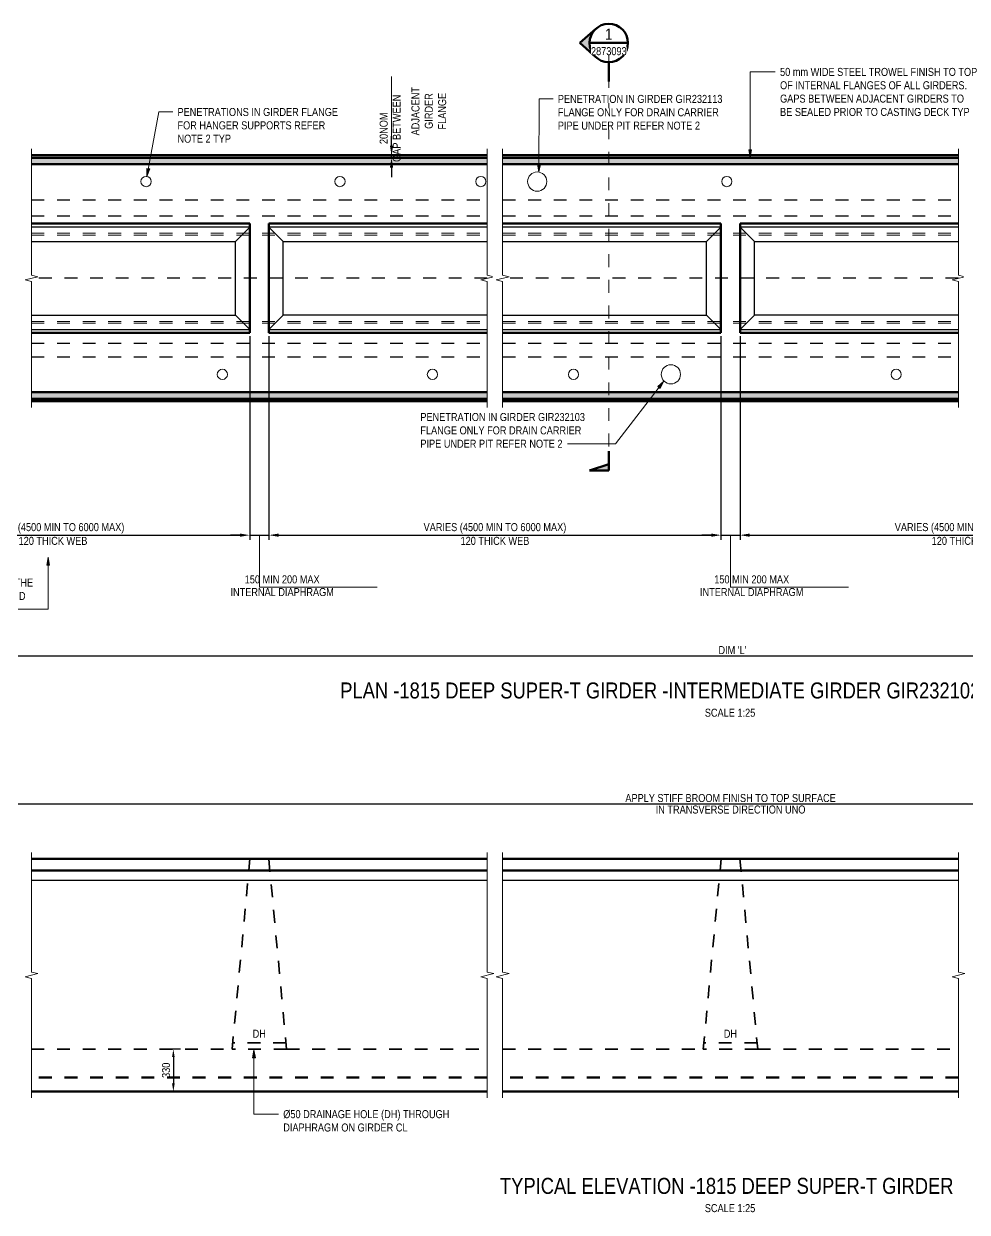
# Model space of a CAD drawing. Header units: metres. Extents: x 17.9 to 37.3, y 3.4 to 45.5.
# Drawn here: x 22.04 to 29.4, y 36.26 to 45.54 of the extents above; entities that cross this region are included whole.
import ezdxf

# ---------------------------------------------------------------- set-up
doc = ezdxf.new("R2010")
doc.units = ezdxf.units.M
for name, pattern in [('Dot_Section Line', [0.02, 0, -0.02]), ('JacobsCenter', [0.015, 0.009, -0.0015, 0.003, -0.0015]), ('JacobsDash', [0.0045, 0.003, -0.0015])]:
    doc.linetypes.add(name, pattern=pattern)
doc.layers.get('Defpoints').update_dxf_attribs({"color": 41})
for name, color, linetype, lineweight in [('A-ANNO-DIMS', 7, 'Continuous', 9), ('A-DETL', 7, 'Continuous', 13), ('A-DETL-GENF', 7, 'Continuous', 9), ('G-ANNO-SYMB', 7, 'Continuous', 9), ('G-ANNO-TEXT', 7, 'Continuous', 9)]:
    doc.layers.add(name, color=color, linetype=linetype, lineweight=lineweight)
doc.styles.add('Arial Narrow', font='ARIALN.TTF', dxfattribs={"height": 0.0625})
doc.styles.add('Arial Narrow_1', font='ARIALN.TTF', dxfattribs={"height": 0.125})
doc.styles.add('Arial Narrow_3', font='ARIALN.TTF', dxfattribs={"height": 0.0875})
doc.dimstyles.new('____ddd____', dxfattribs={"dimscale": 0.3048, "dimtxt": 0.063964, "dimasz": 0.246063, "dimexe": 0.123031, "dimexo": 0.082021, "dimgap": 0.04101, "dimtad": 1, "dimdec": 0, "dimlfac": 1000, "dimzin": 0, "dimdsep": 46, "dimtxsty": 'Arial Narrow', "dimsah": 1, "dimcen": 0.09, "dimaunit": 1, "dimadec": 4, "dimazin": 0, "dimtfac": 1, "dimtdec": 4, "dimtix": 1, "dimtmove": 0, "dimatfit": 3, "dimfxl": 1, "dimtvp": 1, "dimtolj": 1, "dimtzin": 0, "dimarcsym": 2})
doc.dimstyles.new('____ddd_____1', dxfattribs={"dimscale": 0.3048, "dimtxt": 0.063964, "dimasz": 0.246063, "dimexe": 0.123031, "dimexo": 0.082021, "dimgap": 0.04101, "dimtad": 1, "dimdec": 0, "dimlfac": 1000, "dimzin": 0, "dimdsep": 46, "dimtxsty": 'Arial Narrow', "dimsah": 1, "dimcen": 0.09, "dimaunit": 1, "dimadec": 4, "dimazin": 0, "dimtfac": 1, "dimtdec": 4, "dimtix": 1, "dimtmove": 2, "dimatfit": 3, "dimfxl": 1, "dimtvp": 1, "dimtolj": 1, "dimtzin": 0, "dimarcsym": 2})
doc.dimstyles.new('Dimension_Standard_T_REO', dxfattribs={"dimscale": 0.3048, "dimtxt": 0.063964, "dimasz": 0.205052, "dimexe": 0.246063, "dimexo": 0.0625, "dimgap": 0.082021, "dimtad": 1, "dimdec": 0, "dimlfac": 1000, "dimzin": 0, "dimdsep": 46, "dimtxsty": 'Arial Narrow', "dimsah": 1, "dimcen": 0.09, "dimaunit": 1, "dimadec": 4, "dimazin": 0, "dimtfac": 1, "dimtdec": 4, "dimtix": 1, "dimtmove": 0, "dimatfit": 3, "dimfxl": 0.246063, "dimfxlon": 1, "dimtvp": 1, "dimtolj": 1, "dimtzin": 0, "dimlwd": 25, "dimlwe": 25, "dimarcsym": 2})

# ---------------------------------------------------------------- blocks, each defined once
blk = doc.blocks.new('CS_DET_BreakLine_ViewScale - Std Break-V1-DRG-2873091 - 1815 SUPER-T GIRDER_CONCRETE_PLAN AND ELEVATION')
at = {"layer": 'A-DETL-GENF'}
for p, q in [((0.8825, 0), (-0.05, 0)), ((0.895, 0.05), (0.8825, 0)), ((0.92, -0.05), (0.895, 0.05)), ((0.9325, 0), (0.92, -0.05)), ((1.865, 0), (0.9325, 0))]:
    blk.add_line(p, q, dxfattribs=at)
blk = doc.blocks.new('CS_DET_BreakLine_ViewScale - Std Break-V2-DRG-2873091 - 1815 SUPER-T GIRDER_CONCRETE_PLAN AND ELEVATION')
at = {"layer": 'A-DETL-GENF'}
for p, q in [((0.8825, 0), (-0.05, 0)), ((0.895, 0.05), (0.8825, 0)), ((0.92, -0.05), (0.895, 0.05)), ((0.9325, 0), (0.92, -0.05)), ((1.865, 0), (0.9325, 0))]:
    blk.add_line(p, q, dxfattribs=at)
blk = doc.blocks.new('CS_DET_BreakLine_ViewScale - Std Break-V3-DRG-2873091 - 1815 SUPER-T GIRDER_CONCRETE_PLAN AND ELEVATION')
at = {"layer": 'A-DETL-GENF'}
for p, q in [((0.8825, 0), (-0.05, 0)), ((0.895, 0.05), (0.8825, 0)), ((0.92, -0.05), (0.895, 0.05)), ((0.9325, 0), (0.92, -0.05)), ((1.865, 0), (0.9325, 0))]:
    blk.add_line(p, q, dxfattribs=at)
blk = doc.blocks.new('CS_DET_BreakLine_ViewScale - Std Break-5073520-DRG-2873091 - 1815 SUPER-T GIRDER_CONCRETE_PLAN AND ELEVATION')
at = {"layer": 'A-DETL-GENF'}
for p, q in [((0.935, 0), (-0.05, 0)), ((0.9475, 0.05), (0.935, 0)), ((0.97, -0.0398), (0.9475, 0.05)), ((0.985, 0), (0.975, -0.0398)), ((1.97, 0), (0.985, 0))]:
    blk.add_line(p, q, dxfattribs=at)
blk = doc.blocks.new('CS_DET_BreakLine_ViewScale - Std Break-5073521-DRG-2873091 - 1815 SUPER-T GIRDER_CONCRETE_PLAN AND ELEVATION')
at = {"layer": 'A-DETL-GENF'}
for p, q in [((0.935, 0), (-0.05, 0)), ((0.9475, 0.05), (0.935, 0)), ((0.9725, -0.05), (0.9475, 0.05)), ((0.985, 0), (0.9725, -0.05)), ((1.97, 0), (0.985, 0))]:
    blk.add_line(p, q, dxfattribs=at)
blk = doc.blocks.new('CS_DET_BreakLine_ViewScale - Std Break-V4-DRG-2873091 - 1815 SUPER-T GIRDER_CONCRETE_PLAN AND ELEVATION')
at = {"layer": 'A-DETL-GENF'}
for p, q in [((0.935, 0), (-0.05, 0)), ((0.9475, 0.05), (0.935, 0)), ((0.97, -0.0398), (0.9475, 0.05)), ((0.985, 0), (0.975, -0.0398)), ((1.97, 0), (0.985, 0))]:
    blk.add_line(p, q, dxfattribs=at)
blk = doc.blocks.new('CS_DET_BreakLine_ViewScale - Std Break-V5-DRG-2873091 - 1815 SUPER-T GIRDER_CONCRETE_PLAN AND ELEVATION')
at = {"layer": 'A-DETL-GENF'}
for p, q in [((0.935, 0), (-0.05, 0)), ((0.9475, 0.05), (0.935, 0)), ((0.9725, -0.05), (0.9475, 0.05)), ((0.985, 0), (0.9725, -0.05)), ((1.97, 0), (0.985, 0))]:
    blk.add_line(p, q, dxfattribs=at)
blk = doc.blocks.new('DIMBLOCK1-DRG-2873091 - 1815 SUPER-T GIRDER_CONCRETE_PLAN AND ELEVATION')
at = {"layer": 'A-ANNO-DIMS', "color": 0, "lineweight": -2, "transparency": 16777216}
for p, q in [((18.6571, 39.0423), (18.6571, 39.4854)), ((18.7321, 39.4479), (36.3805, 39.4479)), ((36.4555, 39.0423), (36.4555, 39.4854))]:
    blk.add_line(p, q, dxfattribs=at)
at = {"layer": 'A-ANNO-DIMS', "color": 0, "transparency": 16777216}
for points in [[(18.7321, 39.4604), (18.7321, 39.4354), (18.6571, 39.4479)], [(36.3805, 39.4604), (36.3805, 39.4354), (36.4555, 39.4479)]]:
    blk.add_solid(points, dxfattribs=at)
at = {"layer": 'Defpoints', "color": 0, "transparency": 16777216}
for p in [(36.4555, 39.4479), (18.6571, 39.0173), (36.4555, 39.0173)]:
    blk.add_point(p, dxfattribs=at)
at = {"layer": 'A-ANNO-DIMS', "color": 0, "transparency": 16777216, "char_height": 0.0625, "width": 1.976196, "attachment_point": 5, "style": 'Arial Narrow'}
for s, insert in [('\\A1;APPLY STIFF BROOM FINISH TO TOP SURFACE', (27.5563, 39.4928)), ('\\A1;IN TRANSVERSE DIRECTION UNO', (27.5563, 39.4031))]:
    blk.add_mtext(s, dxfattribs=dict(at, insert=insert))
blk = doc.blocks.new('DIMBLOCK10-DRG-2873091 - 1815 SUPER-T GIRDER_CONCRETE_PLAN AND ELEVATION')
at = {"layer": 'A-ANNO-DIMS', "color": 0, "lineweight": -2, "transparency": 16777216}
for p, q in [((20.7307, 43.0993), (20.7307, 41.508)), ((23.8026, 43.0993), (23.8026, 41.508)), ((20.8057, 41.5455), (23.7276, 41.5455))]:
    blk.add_line(p, q, dxfattribs=at)
at = {"layer": 'A-ANNO-DIMS', "color": 0, "transparency": 16777216}
for points in [[(20.8057, 41.558), (20.8057, 41.533), (20.7307, 41.5455)], [(23.7276, 41.558), (23.7276, 41.533), (23.8026, 41.5455)]]:
    blk.add_solid(points, dxfattribs=at)
at = {"layer": 'Defpoints', "color": 0, "transparency": 16777216}
for p in [(20.7307, 43.1243), (23.8026, 43.1243), (23.8026, 41.5455)]:
    blk.add_point(p, dxfattribs=at)
at = {"layer": 'A-ANNO-DIMS', "color": 0, "transparency": 16777216, "char_height": 0.0625, "width": 1.33777, "attachment_point": 5, "style": 'Arial Narrow'}
for s, insert in [('\\A1;VARIES (4500 MIN TO 6000 MAX)', (22.2666, 41.599)), ('\\A1;120 THICK WEB', (22.2666, 41.5006))]:
    blk.add_mtext(s, dxfattribs=dict(at, insert=insert))
blk = doc.blocks.new('DIMBLOCK11-DRG-2873091 - 1815 SUPER-T GIRDER_CONCRETE_PLAN AND ELEVATION')
at = {"layer": 'A-ANNO-DIMS', "color": 0, "lineweight": -2, "transparency": 16777216}
for p, q in [((23.8026, 43.0993), (23.8026, 41.508)), ((23.9526, 43.0993), (23.9526, 41.508)), ((23.7276, 41.5455), (23.6526, 41.5455)), ((23.8026, 41.5455), (23.9526, 41.5455)), ((24.0276, 41.5455), (24.1026, 41.5455))]:
    blk.add_line(p, q, dxfattribs=at)
at = {"layer": 'A-ANNO-DIMS', "color": 0, "transparency": 16777216}
for points in [[(23.7276, 41.558), (23.7276, 41.533), (23.8026, 41.5455)], [(24.0276, 41.558), (24.0276, 41.533), (23.9526, 41.5455)]]:
    blk.add_solid(points, dxfattribs=at)
at = {"layer": 'Defpoints', "color": 0, "transparency": 16777216}
for p in [(23.8026, 43.1243), (23.9526, 43.1243), (23.9526, 41.5455)]:
    blk.add_point(p, dxfattribs=at)
at = {"layer": 'A-ANNO-DIMS', "color": 0, "transparency": 16777216, "insert": (24.0557, 41.1999), "char_height": 0.0625, "width": 0.971041, "attachment_point": 5, "line_spacing_factor": 0.974696, "style": 'Arial Narrow'}
blk.add_mtext('\\A1;150 MIN 200 MAX', dxfattribs=at)
at = {"layer": 'A-ANNO-DIMS', "color": 0, "transparency": 16777216, "insert": (24.0557, 41.1009), "char_height": 0.0625, "width": 0.971041, "attachment_point": 5, "style": 'Arial Narrow'}
blk.add_mtext('\\A1;INTERNAL DIAPHRAGM', dxfattribs=at)
blk = doc.blocks.new('DIMBLOCK19-DRG-2873091 - 1815 SUPER-T GIRDER_CONCRETE_PLAN AND ELEVATION')
at = {"layer": 'A-ANNO-DIMS', "color": 0, "lineweight": -2, "transparency": 16777216}
for p, q in [((19.2307, 43.526), (19.2307, 40.567)), ((35.9115, 43.526), (35.9115, 40.567)), ((19.3057, 40.6045), (35.8365, 40.6045))]:
    blk.add_line(p, q, dxfattribs=at)
at = {"layer": 'A-ANNO-DIMS', "color": 0, "transparency": 16777216}
for points in [[(19.3057, 40.617), (19.3057, 40.592), (19.2307, 40.6045)], [(35.8365, 40.617), (35.8365, 40.592), (35.9115, 40.6045)]]:
    blk.add_solid(points, dxfattribs=at)
at = {"layer": 'Defpoints', "color": 0, "transparency": 16777216}
for p in [(19.2307, 43.551), (35.9115, 43.551), (35.9115, 40.6045)]:
    blk.add_point(p, dxfattribs=at)
at = {"layer": 'A-ANNO-DIMS', "color": 0, "transparency": 16777216, "insert": (27.5711, 40.6482), "char_height": 0.0625, "width": 0.264386, "attachment_point": 5, "style": 'Arial Narrow'}
blk.add_mtext("\\A1;DIM 'L'", dxfattribs=at)
blk = doc.blocks.new('DIMBLOCK26-DRG-2873091 - 1815 SUPER-T GIRDER_CONCRETE_PLAN AND ELEVATION')
at = {"layer": 'A-ANNO-DIMS', "color": 0, "lineweight": -2, "transparency": 16777216}
for p, q in [((24.9095, 44.586), (24.9095, 44.661)), ((24.8814, 44.511), (24.947, 44.511)), ((24.8814, 44.491), (24.947, 44.491)), ((24.9095, 44.491), (24.9095, 44.511)), ((24.9095, 44.416), (24.9095, 44.341))]:
    blk.add_line(p, q, dxfattribs=at)
at = {"layer": 'A-ANNO-DIMS', "color": 0, "transparency": 16777216}
for points in [[(24.897, 44.586), (24.922, 44.586), (24.9095, 44.511)], [(24.897, 44.416), (24.922, 44.416), (24.9095, 44.491)]]:
    blk.add_solid(points, dxfattribs=at)
at = {"layer": 'Defpoints', "color": 0, "transparency": 16777216}
for p in [(24.8564, 44.511), (24.8564, 44.491), (24.9095, 44.511)]:
    blk.add_point(p, dxfattribs=at)
at = {"layer": 'A-ANNO-DIMS', "color": 0, "transparency": 16777216, "insert": (24.8992, 44.7222), "char_height": 0.0625, "width": 0.631116, "attachment_point": 5, "rotation": 90, "line_spacing_factor": 0.974696, "style": 'Arial Narrow'}
blk.add_mtext('\\A1;20NOM\\PGAP BETWEEN', dxfattribs=at)
blk = doc.blocks.new('DIMBLOCK27-DRG-2873091 - 1815 SUPER-T GIRDER_CONCRETE_PLAN AND ELEVATION')
at = {"layer": 'A-ANNO-DIMS', "color": 0, "lineweight": -2, "transparency": 16777216}
for p, q in [((23.9526, 43.0993), (23.9526, 41.508)), ((27.4809, 43.0993), (27.4809, 41.508)), ((24.0276, 41.5455), (27.4059, 41.5455))]:
    blk.add_line(p, q, dxfattribs=at)
at = {"layer": 'A-ANNO-DIMS', "color": 0, "transparency": 16777216}
for points in [[(24.0276, 41.558), (24.0276, 41.533), (23.9526, 41.5455)], [(27.4059, 41.558), (27.4059, 41.533), (27.4809, 41.5455)]]:
    blk.add_solid(points, dxfattribs=at)
at = {"layer": 'Defpoints', "color": 0, "transparency": 16777216}
for p in [(23.9526, 43.1243), (27.4809, 43.1243), (27.4809, 41.5455)]:
    blk.add_point(p, dxfattribs=at)
at = {"layer": 'A-ANNO-DIMS', "color": 0, "transparency": 16777216, "char_height": 0.0625, "width": 1.33777, "attachment_point": 5, "style": 'Arial Narrow'}
for s, insert in [('\\A1;VARIES (4500 MIN TO 6000 MAX)', (25.7168, 41.599)), ('\\A1;120 THICK WEB', (25.7168, 41.5006))]:
    blk.add_mtext(s, dxfattribs=dict(at, insert=insert))
blk = doc.blocks.new('DIMBLOCK28-DRG-2873091 - 1815 SUPER-T GIRDER_CONCRETE_PLAN AND ELEVATION')
at = {"layer": 'A-ANNO-DIMS', "color": 0, "lineweight": -2, "transparency": 16777216}
for p, q in [((27.4809, 43.0993), (27.4809, 41.508)), ((27.6309, 43.0993), (27.6309, 41.508)), ((27.4059, 41.5455), (27.3309, 41.5455)), ((27.4809, 41.5455), (27.6309, 41.5455)), ((27.7059, 41.5455), (27.7809, 41.5455))]:
    blk.add_line(p, q, dxfattribs=at)
at = {"layer": 'A-ANNO-DIMS', "color": 0, "transparency": 16777216}
for points in [[(27.4059, 41.558), (27.4059, 41.533), (27.4809, 41.5455)], [(27.7059, 41.558), (27.7059, 41.533), (27.6309, 41.5455)]]:
    blk.add_solid(points, dxfattribs=at)
at = {"layer": 'Defpoints', "color": 0, "transparency": 16777216}
for p in [(27.4809, 43.1243), (27.6309, 43.1243), (27.6309, 41.5455)]:
    blk.add_point(p, dxfattribs=at)
at = {"layer": 'A-ANNO-DIMS', "color": 0, "transparency": 16777216, "insert": (27.7212, 41.1999), "char_height": 0.0625, "width": 0.971041, "attachment_point": 5, "line_spacing_factor": 0.974696, "style": 'Arial Narrow'}
blk.add_mtext('\\A1;150 MIN 200 MAX', dxfattribs=at)
at = {"layer": 'A-ANNO-DIMS', "color": 0, "transparency": 16777216, "insert": (27.7212, 41.1009), "char_height": 0.0625, "width": 0.971041, "attachment_point": 5, "style": 'Arial Narrow'}
blk.add_mtext('\\A1;INTERNAL DIAPHRAGM', dxfattribs=at)
blk = doc.blocks.new('DIMBLOCK29-DRG-2873091 - 1815 SUPER-T GIRDER_CONCRETE_PLAN AND ELEVATION')
at = {"layer": 'A-ANNO-DIMS', "color": 0, "lineweight": -2, "transparency": 16777216}
for p, q in [((27.6309, 43.0993), (27.6309, 41.508)), ((31.1593, 43.0993), (31.1593, 41.508)), ((27.7059, 41.5455), (31.0843, 41.5455))]:
    blk.add_line(p, q, dxfattribs=at)
at = {"layer": 'A-ANNO-DIMS', "color": 0, "transparency": 16777216}
for points in [[(27.7059, 41.558), (27.7059, 41.533), (27.6309, 41.5455)], [(31.0843, 41.558), (31.0843, 41.533), (31.1593, 41.5455)]]:
    blk.add_solid(points, dxfattribs=at)
at = {"layer": 'Defpoints', "color": 0, "transparency": 16777216}
for p in [(27.6309, 43.1243), (31.1593, 43.1243), (31.1593, 41.5455)]:
    blk.add_point(p, dxfattribs=at)
at = {"layer": 'A-ANNO-DIMS', "color": 0, "transparency": 16777216, "char_height": 0.0625, "width": 1.33777, "attachment_point": 5, "style": 'Arial Narrow'}
for s, insert in [('\\A1;VARIES (4500 MIN TO 6000 MAX)', (29.3951, 41.599)), ('\\A1;120 THICK WEB', (29.3951, 41.5006))]:
    blk.add_mtext(s, dxfattribs=dict(at, insert=insert))
blk = doc.blocks.new('Drafting View - sectionTail-4870194-DRG-2873091 - 1815 SUPER-T GIRDER_CONCRETE_PLAN AND ELEVATION')
at = {"layer": 'G-ANNO-SYMB'}
blk.add_hatch(color=256, dxfattribs=at).paths.add_polyline_path([(-0.006, 0.006), (-0.004, 0), (-0.006, 0)])
at = {"layer": 'G-ANNO-SYMB', "lineweight": 50}
for p, q in [((-0.006, 0.006), (-0.006, 0)), ((-0.004, 0), (-0.006, 0.006)), ((-0.006, 0), (-0.004, 0)), ((-0.006, 0), (0, 0))]:
    blk.add_line(p, q, dxfattribs=at)
blk = doc.blocks.new('Drafting View - SectionHead-4898858-DRG-2873091 - 1815 SUPER-T GIRDER_CONCRETE_PLAN AND ELEVATION')
at = {"layer": 'G-ANNO-SYMB'}
h = blk.add_hatch(color=256, dxfattribs=at)
edge = h.paths.add_edge_path()
edge.add_line((-0.002, 0.009), (0.00247, 0.004))
edge.add_arc((-0.002, 0), 0.006, 41.8277, 138.1723)
edge.add_line((-0.00647, 0.004), (-0.002, 0.009))
at = {"layer": 'G-ANNO-SYMB', "lineweight": 50}
for p, q in [((-0.002, 0.009), (-0.00647, 0.004)), ((0.00247, 0.004), (-0.002, 0.009)), ((0.004, 0), (0.01, 0))]:
    blk.add_line(p, q, dxfattribs=at)
for start, end in [(360, 180), (180, 360)]:
    blk.add_arc((-0.002, 0), 0.006, start, end, dxfattribs=at)
blk = doc.blocks.new('DIMBLOCK32-DRG-2873091 - 1815 SUPER-T GIRDER_CONCRETE_PLAN AND ELEVATION')
at = {"layer": 'A-ANNO-DIMS', "color": 0, "lineweight": 25, "transparency": 16777216}
for p, q in [((23.2623, 37.5325), (23.1313, 37.5325)), ((23.2063, 37.47), (23.2063, 37.2648)), ((23.2623, 37.2023), (23.1313, 37.2023))]:
    blk.add_line(p, q, dxfattribs=at)
at = {"layer": 'A-ANNO-DIMS', "color": 0, "transparency": 16777216}
for points in [[(23.1959, 37.47), (23.2168, 37.47), (23.2063, 37.5325)], [(23.1959, 37.2648), (23.2168, 37.2648), (23.2063, 37.2023)]]:
    blk.add_solid(points, dxfattribs=at)
at = {"layer": 'Defpoints', "color": 0, "transparency": 16777216}
for p in [(23.2813, 37.5325), (23.2063, 37.2023), (23.2813, 37.2023)]:
    blk.add_point(p, dxfattribs=at)
at = {"layer": 'A-ANNO-DIMS', "color": 0, "lineweight": 25, "transparency": 16777216, "insert": (23.1494, 37.3674), "char_height": 0.0625, "width": 0.142549, "attachment_point": 5, "rotation": 90, "style": 'Arial Narrow'}
blk.add_mtext('\\A1;330', dxfattribs=at)

msp = doc.modelspace()

# ---------------------------------------------------------------- hatches: boundary and pattern name
at = {"layer": 'A-DETL-GENF', "true_color": 0xd8d8d8}
for points in [[(25.6568474, 44.4410095), (25.6568474, 44.4910095), (22.0983621, 44.4910095), (22.0983621, 44.4410095)], [(29.3351804, 44.4410095), (29.3351804, 44.4910095), (25.7766951, 44.4910095), (25.7766951, 44.4410095), (29.2851804, 44.4410095)], [(22.1483621, 42.6110095), (25.6568474, 42.6110095), (25.6568474, 42.6610095), (22.0983621, 42.6610095), (22.0983621, 42.6110095)], [(28.589782, 42.6110095), (29.3351804, 42.6110095), (29.3351804, 42.6610095), (25.7766951, 42.6610095), (25.7766951, 42.6110095), (25.8266951, 42.6110095)]]:
    msp.add_hatch(color=254, dxfattribs=at).paths.add_polyline_path(points)
at = {"layer": 'G-ANNO-TEXT'}
for points in [[(27.7097023, 44.4914162), (27.7207227, 44.5539162), (27.6986818, 44.5539162)], [(22.9993919, 44.3456656), (23.0217546, 44.4050593), (23.0000921, 44.4091259)], [(26.0603185, 44.3793216), (26.0716593, 44.4417642), (26.0496188, 44.4418773)], [(27.0350353, 42.7479175), (26.9880932, 42.7052075), (27.0055319, 42.6917281)], [(22.2294251, 41.3726463), (22.2184046, 41.3101463), (22.2404455, 41.3101463)], [(23.8352069, 37.5275473), (23.8241865, 37.4650473), (23.8462274, 37.4650473)]]:
    msp.add_hatch(color=256, dxfattribs=at).paths.add_polyline_path(points)

# ---------------------------------------------------------------- linework, layer by layer
at = {"layer": 'A-DETL', "lineweight": 18}
for p, q in [((24.9097637, 44.5110095), (24.9097637, 45.1260095)), ((23.8779695, 41.5442022), (23.8779695, 41.1392022)), ((27.5563025, 41.5442022), (27.5563025, 41.1392022)), ((23.8779695, 41.1392022), (24.7979695, 41.1392022)), ((27.5563025, 41.1392022), (28.4763025, 41.1392022))]:
    msp.add_line(p, q, dxfattribs=at)
at = {"layer": 'A-DETL', "lineweight": 50}
for p, q in [((22.0983621, 44.5110095), (25.6568474, 44.5110095)), ((22.0983621, 44.4910095), (25.6568474, 44.4910095)), ((25.7766951, 44.5110095), (29.3351804, 44.5110095)), ((25.7766951, 44.4910095), (29.3351804, 44.4910095)), ((25.6568474, 44.4410095), (22.0983621, 44.4410095)), ((29.3351804, 44.4410095), (25.7766951, 44.4410095)), ((23.8026048, 43.9780076), (22.0983621, 43.9780076)), ((23.8026048, 43.1243414), (23.8026048, 43.9780076)), ((23.9526048, 43.9780076), (23.9526048, 43.1243414)), ((25.6568474, 43.9780076), (23.9526048, 43.9780076)), ((27.4809377, 43.9780076), (25.7766951, 43.9780076)), ((27.4809377, 43.1243414), (27.4809377, 43.9780076)), ((27.6309378, 43.9780076), (27.6309378, 43.1243414)), ((29.3351804, 43.9780076), (27.6309378, 43.9780076)), ((22.0983621, 43.1243414), (23.8026048, 43.1243414)), ((23.9526048, 43.1243414), (25.6568474, 43.1243414)), ((25.7766951, 43.1243414), (27.4809377, 43.1243414)), ((27.6309378, 43.1243414), (29.3351804, 43.1243414)), ((22.0983621, 42.6610095), (25.6568474, 42.6610095)), ((22.0983621, 42.6110095), (25.6568474, 42.6110095)), ((22.0983621, 42.5910095), (25.6568474, 42.5910095)), ((25.7766951, 42.6610095), (29.3351804, 42.6610095)), ((25.7766951, 42.6110095), (29.3351804, 42.6110095)), ((25.7766951, 42.5910095), (29.3351804, 42.5910095))]:
    msp.add_line(p, q, dxfattribs=at)
at = {"layer": 'A-DETL', "lineweight": 25}
for p, q in [((22.1483231, 44.4410095), (22.1483231, 44.4460095)), ((25.8266561, 44.4410095), (25.8266561, 44.4460095)), ((23.8026048, 43.9503091), (22.0983621, 43.9503091)), ((23.6906048, 43.8384339), (23.8026048, 43.9503091)), ((23.9526048, 43.9503091), (24.0646048, 43.8384339)), ((25.6568474, 43.9503091), (23.9526048, 43.9503091)), ((27.4809377, 43.9503091), (25.7766951, 43.9503091)), ((27.3689377, 43.8384339), (27.4809377, 43.9503091)), ((27.6309378, 43.9503091), (27.7429378, 43.8384339)), ((29.3351804, 43.9503091), (27.6309378, 43.9503091)), ((22.0983621, 43.8384339), (23.6906048, 43.8384339)), ((23.6906048, 43.263585), (23.6906048, 43.8384339)), ((24.0646048, 43.263585), (24.0646048, 43.8384339)), ((24.0646048, 43.8384339), (25.6568474, 43.8384339)), ((25.7766951, 43.8384339), (27.3689377, 43.8384339)), ((27.3689377, 43.263585), (27.3689377, 43.8384339)), ((27.7429378, 43.263585), (27.7429378, 43.8384339)), ((27.7429378, 43.8384339), (29.3351804, 43.8384339)), ((22.0983621, 43.263585), (23.6906048, 43.263585)), ((23.8026048, 43.1517099), (23.6906048, 43.263585)), ((24.0646048, 43.263585), (23.9526048, 43.1517099)), ((25.6568474, 43.263585), (24.0646048, 43.263585)), ((25.7766951, 43.263585), (27.3689377, 43.263585)), ((27.4809377, 43.1517099), (27.3689377, 43.263585)), ((27.7429378, 43.263585), (27.6309378, 43.1517099)), ((29.3351804, 43.263585), (27.7429378, 43.263585)), ((22.0983621, 43.1517099), (23.8026048, 43.1517099)), ((23.9526048, 43.1517099), (25.6568474, 43.1517099)), ((25.7766951, 43.1517099), (27.4809377, 43.1517099)), ((27.6309378, 43.1517099), (29.3351804, 43.1517099)), ((22.0983621, 38.8522666), (25.6568474, 38.8522666)), ((25.7766951, 38.8522666), (29.3351804, 38.8522666))]:
    msp.add_line(p, q, dxfattribs=at)
at = {"layer": 'A-DETL', "linetype": 'JacobsDash', "lineweight": 25}
for p, q in [((22.0983621, 44.1645095), (25.6568474, 44.1645095)), ((25.7766951, 44.1645095), (29.3351804, 44.1645095)), ((22.0983621, 44.0394027), (25.6568474, 44.0394027)), ((25.7766951, 44.0394027), (29.3351804, 44.0394027)), ((22.0983621, 43.0446145), (25.6568474, 43.0446145)), ((25.7766951, 43.0446145), (29.3351804, 43.0446145)), ((22.0983621, 42.9375095), (25.6568474, 42.9375095)), ((25.7766951, 42.9375095), (29.3351804, 42.9375095))]:
    msp.add_line(p, q, dxfattribs=at)
at = {"layer": 'A-DETL', "color": 8, "linetype": 'JacobsDash', "lineweight": 18, "true_color": 0x808080}
for p, q in [((22.0983621, 43.9025515), (25.6568474, 43.9025515)), ((25.7766951, 43.9025515), (29.3351804, 43.9025515)), ((22.0983621, 43.8883254), (25.6568474, 43.8883254)), ((25.7766951, 43.8883254), (29.3351804, 43.8883254)), ((22.0983621, 43.2140237), (25.6568474, 43.2140237)), ((22.0983621, 43.1997976), (25.6568474, 43.1997976)), ((25.7766951, 43.2140237), (29.3351804, 43.2140237)), ((25.7766951, 43.1997976), (29.3351804, 43.1997976))]:
    msp.add_line(p, q, dxfattribs=at)
at = {"layer": 'A-DETL', "linetype": 'JacobsCenter', "lineweight": 25}
for p, q in [((25.6568474, 43.5510095), (22.0983621, 43.5510095)), ((29.3351804, 43.5510095), (25.7766951, 43.5510095))]:
    msp.add_line(p, q, dxfattribs=at)
at = {"layer": 'A-DETL', "lineweight": 70}
for p, q in [((22.0983621, 39.0173391), (25.6568474, 39.0173391)), ((25.7766951, 39.0173391), (29.3351804, 39.0173391)), ((22.0983621, 38.9273395), (25.6568474, 38.9273395)), ((25.7766951, 38.9273395), (29.3351804, 38.9273395)), ((25.6568474, 37.2023391), (22.0983621, 37.2023391)), ((29.3351804, 37.2023391), (25.7766951, 37.2023391))]:
    msp.add_line(p, q, dxfattribs=at)
at = {"layer": 'A-DETL', "linetype": 'JacobsDash', "lineweight": 35}
for p, q in [((23.6650027, 37.5324965), (23.804009, 39.0173391)), ((23.9512005, 39.0173391), (24.0901918, 37.5326577)), ((27.3433357, 37.5324965), (27.482342, 39.0173391)), ((27.6295335, 39.0173391), (27.7685248, 37.5326577)), ((24.0855109, 37.5826577), (23.6696986, 37.5826577)), ((27.7638439, 37.5826577), (27.3480316, 37.5826577)), ((22.0983621, 37.5325417), (23.6650069, 37.5325417)), ((24.0901876, 37.5327021), (23.6650027, 37.5324965)), ((24.0901918, 37.5326577), (25.6568474, 37.5326577)), ((25.7766951, 37.5325417), (27.3433399, 37.5325417)), ((27.7685206, 37.5327021), (27.3433357, 37.5324965)), ((27.7685248, 37.5326577), (29.3351804, 37.5326577))]:
    msp.add_line(p, q, dxfattribs=at)
at = {"layer": 'A-DETL', "color": 8, "linetype": 'JacobsDash', "lineweight": 50, "true_color": 0x808080}
for p, q in [((25.6568474, 37.3106937), (22.0983621, 37.3106937)), ((29.3351804, 37.3106937), (25.7766951, 37.3106937))]:
    msp.add_line(p, q, dxfattribs=at)
at = {"layer": 'A-DETL'}
for centre, radius in [((26.0469085, 44.3060095), 0.075), ((22.9929945, 44.3060095), 0.04), ((24.5069085, 44.3060095), 0.04), ((25.6069085, 44.3060095), 0.04), ((27.5272484, 44.3060095), 0.04), ((27.0903558, 42.8010095), 0.075), ((23.5888809, 42.8010095), 0.04), ((25.2288809, 42.8010095), 0.04), ((26.3303558, 42.8010095), 0.04), ((28.8488809, 42.8010095), 0.04)]:
    msp.add_circle(centre, radius, dxfattribs=at)
at = {"layer": 'G-ANNO-SYMB', "lineweight": 50}
msp.add_line((26.4553664, 45.3881923), (26.7553664, 45.3881923), dxfattribs=at)
at = {"layer": 'G-ANNO-SYMB', "color": 7, "linetype": 'Dot_Section Line', "true_color": 0xffffff}
msp.add_line((26.6053664, 45.3381923), (26.6053664, 42.2010674), dxfattribs=at)
at = {"layer": 'G-ANNO-TEXT'}
for p, q in [((27.7097023, 45.162236), (27.9053291, 45.162236)), ((27.7097023, 44.4914162), (27.7097023, 45.162236)), ((26.0603185, 44.3793216), (26.0632524, 44.9514284)), ((26.0632524, 44.9514284), (26.1703288, 44.9514284)), ((22.9993919, 44.3456656), (23.0939488, 44.8493616)), ((23.0939488, 44.8493616), (23.2010252, 44.8493616)), ((27.7207227, 44.5539162), (27.6986818, 44.5539162)), ((27.6986818, 44.5539162), (27.7097023, 44.4914162)), ((27.7097023, 44.4914162), (27.7207227, 44.5539162)), ((23.0000921, 44.4091259), (22.9993919, 44.3456656)), ((22.9993919, 44.3456656), (23.0217546, 44.4050593)), ((23.0217546, 44.4050593), (23.0000921, 44.4091259)), ((26.0716593, 44.4417642), (26.0496188, 44.4418773)), ((26.0496188, 44.4418773), (26.0603185, 44.3793216)), ((26.0603185, 44.3793216), (26.0716593, 44.4417642)), ((27.0350353, 42.7479175), (26.6574894, 42.2594773)), ((27.0350353, 42.7479175), (26.9880932, 42.7052075)), ((26.9880932, 42.7052075), (27.0055319, 42.6917281)), ((27.0055319, 42.6917281), (27.0350353, 42.7479175)), ((26.4959068, 42.2594773), (26.2832141, 42.2594773)), ((26.6574894, 42.2594773), (26.4959068, 42.2594773)), ((22.2294251, 41.3726463), (22.2184046, 41.3101463)), ((22.2184046, 41.3101463), (22.2404455, 41.3101463)), ((22.2404455, 41.3101463), (22.2294251, 41.3726463)), ((22.2294251, 41.3726463), (22.2294251, 40.9667268)), ((22.1631549, 40.9667268), (21.1882569, 40.9667268)), ((22.2294251, 40.9667268), (22.1631549, 40.9667268)), ((23.8352069, 37.5275473), (23.8241865, 37.4650473)), ((23.8462274, 37.4650473), (23.8352069, 37.5275473)), ((23.8352069, 37.5275473), (23.8352069, 37.0250682)), ((23.8241865, 37.4650473), (23.8462274, 37.4650473)), ((23.8352069, 37.0250682), (24.026592, 37.0250682))]:
    msp.add_line(p, q, dxfattribs=at)

# ---------------------------------------------------------------- block references
at = {"layer": 'A-DETL-GENF'}
for name, p, rotation in [('CS_DET_BreakLine_ViewScale - Std Break-5073521-DRG-2873091 - 1815 SUPER-T GIRDER_CONCRETE_PLAN AND ELEVATION', (22.0983621, 44.5110095), 270.0000000000006), ('CS_DET_BreakLine_ViewScale - Std Break-5073520-DRG-2873091 - 1815 SUPER-T GIRDER_CONCRETE_PLAN AND ELEVATION', (25.6568474, 42.5910095), 90.00000000000017), ('CS_DET_BreakLine_ViewScale - Std Break-V5-DRG-2873091 - 1815 SUPER-T GIRDER_CONCRETE_PLAN AND ELEVATION', (25.7766951, 44.5110095), 270.0000000000006), ('CS_DET_BreakLine_ViewScale - Std Break-V4-DRG-2873091 - 1815 SUPER-T GIRDER_CONCRETE_PLAN AND ELEVATION', (29.3351804, 42.5910095), 90.00000000000017), ('CS_DET_BreakLine_ViewScale - Std Break-V1-DRG-2873091 - 1815 SUPER-T GIRDER_CONCRETE_PLAN AND ELEVATION', (22.0983621, 39.0173391), 270.0000000000002), ('CS_DET_BreakLine_ViewScale - Std Break-V2-DRG-2873091 - 1815 SUPER-T GIRDER_CONCRETE_PLAN AND ELEVATION', (25.6568474, 37.2023391), 89.99999999999979), ('CS_DET_BreakLine_ViewScale - Std Break-V1-DRG-2873091 - 1815 SUPER-T GIRDER_CONCRETE_PLAN AND ELEVATION', (25.7766951, 39.0173391), 270.0000000000002), ('CS_DET_BreakLine_ViewScale - Std Break-V3-DRG-2873091 - 1815 SUPER-T GIRDER_CONCRETE_PLAN AND ELEVATION', (29.3351804, 37.2023391), 89.99999999999979)]:
    msp.add_blockref(name, p, dxfattribs=dict(at, rotation=rotation))
at = {"layer": 'G-ANNO-SYMB', "lineweight": 50, "extrusion": (0, 0, -1), "xscale": 24.99999999999999, "yscale": 24.99999999999999, "zscale": 24.99999999999999, "rotation": 270.0000000000004}
msp.add_blockref('Drafting View - SectionHead-4898858-DRG-2873091 - 1815 SUPER-T GIRDER_CONCRETE_PLAN AND ELEVATION', (-26.6053664, 45.3381923), dxfattribs=at)
at = {"layer": 'G-ANNO-SYMB', "lineweight": 50, "xscale": 24.99999999999999, "yscale": 24.99999999999999, "zscale": 24.99999999999999, "rotation": 89.99999999999937}
msp.add_blockref('Drafting View - sectionTail-4870194-DRG-2873091 - 1815 SUPER-T GIRDER_CONCRETE_PLAN AND ELEVATION', (26.6053664, 42.2010674), dxfattribs=at)

# ---------------------------------------------------------------- texts
at = {"layer": 'G-ANNO-TEXT', "insert": (25.0649889, 44.6664039), "char_height": 0.0625, "attachment_point": 1, "rotation": 90, "style": 'Arial Narrow', "bg_fill": 3, "box_fill_scale": 1, "bg_fill_color": 256, "bg_fill_transparency": 0}
msp.add_mtext('ADJACENT ', dxfattribs=at)
at = {"layer": 'G-ANNO-TEXT', "attachment_point": 1, "bg_fill": 3, "box_fill_scale": 1, "bg_fill_color": 256, "bg_fill_transparency": 0}
for s, insert, char_height, style in [('PLAN -1815 DEEP SUPER-T GIRDER -INTERMEDIATE GIRDER GIR232102 TO GIR232114', (24.5093479, 40.3953949), 0.125, 'Arial Narrow_1'), ('SCALE 1:25', (27.3552229, 40.1905575), 0.0625, 'Arial Narrow'), ('TYPICAL ELEVATION -1815 DEEP SUPER-T GIRDER ', (25.7561917, 36.5275178), 0.125, 'Arial Narrow_1'), ('SCALE 1:25', (27.3552229, 36.3226804), 0.0625, 'Arial Narrow')]:
    msp.add_mtext(s, dxfattribs=dict(at, insert=insert, char_height=char_height, style=style))

# ---------------------------------------------------------------- dimensions: what is measured, and where the dimension line sits
at = {"layer": 'A-ANNO-DIMS'}
dim = msp.add_linear_dim(base=(24.909466, 44.5110095), p1=(24.856433, 44.4910095), p2=(24.856433, 44.5110095), angle=90, text='<>\\XGAP BETWEEN', dimstyle='____ddd_____1', override={"dimpost": '<>NOM', "dimfxl": 0.02}, dxfattribs=at)
dim.commit()
dim.dimension.update_dxf_attribs({"geometry": 'DIMBLOCK26-DRG-2873091 - 1815 SUPER-T GIRDER_CONCRETE_PLAN AND ELEVATION', "text_midpoint": (24.8991627, 44.7221669), "dimtype": 160, "text_rotation": 90})
for base, p1, p2, text, override, picture, middle in [((35.9115267, 40.6044515), (19.2306811, 43.5510095), (35.9115267, 43.5510095), "DIM 'L'", {"dimpost": '<>', "dimfxl": 16.680846}, 'DIMBLOCK19-DRG-2873091 - 1815 SUPER-T GIRDER_CONCRETE_PLAN AND ELEVATION', (27.5711039, 40.6482228)), ((23.8026048, 41.5454619), (20.7306825, 43.1243414), (23.8026048, 43.1243414), 'VARIES (4500 MIN TO 6000 MAX)\\X120 THICK WEB', {"dimpost": '<>', "dimfxl": 3.071922}, 'DIMBLOCK10-DRG-2873091 - 1815 SUPER-T GIRDER_CONCRETE_PLAN AND ELEVATION', (22.2666436, 41.5454619)), ((27.4809377, 41.5454619), (23.9526048, 43.1243414), (27.4809377, 43.1243414), 'VARIES (4500 MIN TO 6000 MAX)\\X120 THICK WEB', {"dimpost": '<>', "dimfxl": 3.528333}, 'DIMBLOCK27-DRG-2873091 - 1815 SUPER-T GIRDER_CONCRETE_PLAN AND ELEVATION', (25.7167713, 41.5454619)), ((31.1592708, 41.5454619), (27.6309378, 43.1243414), (31.1592708, 43.1243414), 'VARIES (4500 MIN TO 6000 MAX)\\X120 THICK WEB', {"dimpost": '<>', "dimfxl": 3.528333}, 'DIMBLOCK29-DRG-2873091 - 1815 SUPER-T GIRDER_CONCRETE_PLAN AND ELEVATION', (29.3951043, 41.5454619)), ((36.455469, 39.4479391), (18.6570739, 39.0173391), (36.455469, 39.0173391), 'APPLY STIFF BROOM FINISH TO TOP SURFACE\\X IN TRANSVERSE DIRECTION UNO', {"dimpost": '<>', "dimfxl": 17.798395}, 'DIMBLOCK1-DRG-2873091 - 1815 SUPER-T GIRDER_CONCRETE_PLAN AND ELEVATION', (27.5562714, 39.4479391))]:
    dim = msp.add_linear_dim(base=base, p1=p1, p2=p2, text=text, dimstyle='____ddd____', override=override, dxfattribs=at)
    dim.commit()
    dim.dimension.update_dxf_attribs({"geometry": picture, "text_midpoint": middle})
for base, p1, p2, picture, middle in [((23.9526048, 41.5454619), (23.8026048, 43.1243414), (23.9526048, 43.1243414), 'DIMBLOCK11-DRG-2873091 - 1815 SUPER-T GIRDER_CONCRETE_PLAN AND ELEVATION', (24.0557171, 41.1456885)), ((27.6309378, 41.5454619), (27.4809377, 43.1243414), (27.6309378, 43.1243414), 'DIMBLOCK28-DRG-2873091 - 1815 SUPER-T GIRDER_CONCRETE_PLAN AND ELEVATION', (27.7211566, 41.1456885))]:
    dim = msp.add_linear_dim(base=base, p1=p1, p2=p2, text='150 MIN 200 MAX\\XINTERNAL DIAPHRAGM', dimstyle='____ddd_____1', override={"dimpost": '<>', "dimfxl": 0.15}, dxfattribs=at)
    dim.commit()
    dim.dimension.update_dxf_attribs({"geometry": picture, "text_midpoint": middle, "dimtype": 160})
at = {"layer": 'A-ANNO-DIMS', "lineweight": 25}
dim = msp.add_linear_dim(base=(23.2063427, 37.2023391), p1=(23.2813427, 37.5325417), p2=(23.2813427, 37.2023391), angle=90, dimstyle='Dimension_Standard_T_REO', override={"dimpost": '<>', "dimfxl": 0.330203}, dxfattribs=at)
dim.commit()
dim.dimension.update_dxf_attribs({"geometry": 'DIMBLOCK32-DRG-2873091 - 1815 SUPER-T GIRDER_CONCRETE_PLAN AND ELEVATION', "text_midpoint": (23.1494318, 37.3674404)})

# ---------------------------------------------------------------- next in the draw order: texts
at = {"layer": 'G-ANNO-SYMB', "insert": (26.5772309, 45.500616), "char_height": 0.0875, "attachment_point": 1, "style": 'Arial Narrow_3', "bg_fill": 3, "box_fill_scale": 1, "bg_fill_color": 256, "bg_fill_transparency": 0}
msp.add_mtext('1', dxfattribs=at)
at = {"layer": 'G-ANNO-SYMB', "insert": (26.4664809, 45.3556005), "char_height": 0.0625, "attachment_point": 1, "style": 'Arial Narrow', "bg_fill": 3, "box_fill_scale": 1, "bg_fill_color": 256, "bg_fill_true_color": 13158600, "bg_fill_transparency": 0}
msp.add_mtext('2873093', dxfattribs=at)
at = {"layer": 'G-ANNO-TEXT', "char_height": 0.0625, "attachment_point": 1, "style": 'Arial Narrow', "bg_fill": 3, "box_fill_scale": 1, "bg_fill_color": 256, "bg_fill_transparency": 0}
for s, insert in [('50 mm WIDE STEEL TROWEL FINISH TO TOP ', (27.9428291, 45.193486)), ('PENETRATION IN GIRDER GIR232113 ', (26.2078288, 44.9826784)), ('PENETRATIONS IN GIRDER FLANGE ', (23.2385252, 44.8806116)), ('THE CONTRACTOR MAY ALTER AS REQUIRED PROVIDING THE ', (19.9204444, 41.2063362)), ('DH', (23.8250231, 37.6842076)), ('DH', (27.5033561, 37.6842076)), ('Ø50 DRAINAGE HOLE (DH) THROUGH ', (24.064092, 37.0563182))]:
    msp.add_mtext(s, dxfattribs=dict(at, insert=insert))
at = {"layer": 'G-ANNO-TEXT', "insert": (25.1691686, 44.7176669), "char_height": 0.0625, "attachment_point": 1, "rotation": 90, "style": 'Arial Narrow', "bg_fill": 3, "box_fill_scale": 1, "bg_fill_color": 256, "bg_fill_transparency": 0}
msp.add_mtext('GIRDER ', dxfattribs=at)
at = {"layer": 'G-ANNO-TEXT', "insert": (25.1344641, 42.4990867), "char_height": 0.0625, "attachment_point": 1, "style": 'Arial Narrow', "bg_fill": 3, "box_fill_scale": 1, "bg_fill_color": 256, "bg_fill_true_color": 13158600, "bg_fill_transparency": 0}
msp.add_mtext('PENETRATION IN GIRDER GIR232103 ', dxfattribs=at)

# ---------------------------------------------------------------- next in the draw order: texts
at = {"layer": 'G-ANNO-TEXT', "char_height": 0.0625, "attachment_point": 1, "style": 'Arial Narrow', "bg_fill": 3, "box_fill_scale": 1, "bg_fill_color": 256, "bg_fill_transparency": 0}
for s, insert in [('OF INTERNAL FLANGES OF ALL GIRDERS.', (27.9428291, 45.0893063)), ('FLANGE ONLY FOR DRAIN CARRIER ', (26.2078288, 44.8784987)), ('FOR HANGER SUPPORTS REFER ', (23.2385252, 44.7764319)), ('DESIGNATED NUMBER OF INTERNAL DIAPHRAGMS AND END ', (19.9204444, 41.1021565)), ('DIAPHRAGM ON GIRDER CL', (24.064092, 36.9521385))]:
    msp.add_mtext(s, dxfattribs=dict(at, insert=insert))
at = {"layer": 'G-ANNO-TEXT', "insert": (25.2733483, 44.712706), "char_height": 0.0625, "attachment_point": 1, "rotation": 90, "style": 'Arial Narrow', "bg_fill": 3, "box_fill_scale": 1, "bg_fill_color": 256, "bg_fill_transparency": 0}
msp.add_mtext('FLANGE', dxfattribs=at)
at = {"layer": 'G-ANNO-TEXT', "insert": (25.1344641, 42.394907), "char_height": 0.0625, "attachment_point": 1, "style": 'Arial Narrow', "bg_fill": 3, "box_fill_scale": 1, "bg_fill_color": 256, "bg_fill_true_color": 13158600, "bg_fill_transparency": 0}
msp.add_mtext('FLANGE ONLY FOR DRAIN CARRIER ', dxfattribs=at)

# ---------------------------------------------------------------- next in the draw order: texts
at = {"layer": 'G-ANNO-TEXT', "char_height": 0.0625, "attachment_point": 1, "style": 'Arial Narrow', "bg_fill": 3, "box_fill_scale": 1, "bg_fill_color": 256, "bg_fill_transparency": 0}
for s, insert in [('GAPS BETWEEN ADJACENT GIRDERS TO ', (27.9428291, 44.9851266)), ('PIPE UNDER PIT REFER NOTE 2', (26.2078288, 44.774319)), ('NOTE 2 TYP', (23.2385252, 44.6722523))]:
    msp.add_mtext(s, dxfattribs=dict(at, insert=insert))
at = {"layer": 'G-ANNO-TEXT', "insert": (25.1344641, 42.2907273), "char_height": 0.0625, "attachment_point": 1, "style": 'Arial Narrow', "bg_fill": 3, "box_fill_scale": 1, "bg_fill_color": 256, "bg_fill_true_color": 13158600, "bg_fill_transparency": 0}
msp.add_mtext('PIPE UNDER PIT REFER NOTE 2', dxfattribs=at)

# ---------------------------------------------------------------- next in the draw order: texts
at = {"layer": 'G-ANNO-TEXT', "insert": (27.9428291, 44.8809469), "char_height": 0.0625, "attachment_point": 1, "style": 'Arial Narrow', "bg_fill": 3, "box_fill_scale": 1, "bg_fill_color": 256, "bg_fill_transparency": 0}
msp.add_mtext('BE SEALED PRIOR TO CASTING DECK TYP', dxfattribs=at)

doc.saveas('drawing.dxf')
